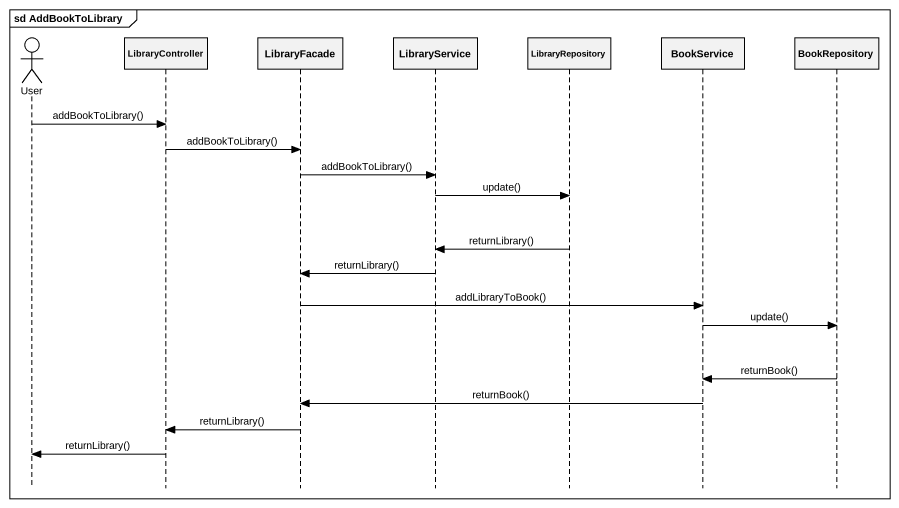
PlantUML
@startuml
mainframe sd AddBookToLibrary
hide footbox
actor User
participant LibraryController
participant LibraryFacade
participant LibraryService
participant LibraryRepository
participant BookService
participant BookRepository

User -> LibraryController : addBookToLibrary()
LibraryController -> LibraryFacade : addBookToLibrary()
LibraryFacade -> LibraryService : addBookToLibrary()
LibraryService -> LibraryRepository : update()
LibraryRepository -> LibraryService : returnLibrary()
LibraryService -> LibraryFacade : returnLibrary()
LibraryFacade -> BookService : addLibraryToBook()
BookService -> BookRepository : update()
BookRepository -> BookService : returnBook()
BookService -> LibraryFacade : returnBook()
LibraryFacade -> LibraryController : returnLibrary()
LibraryController -> User : returnLibrary()
@enduml
